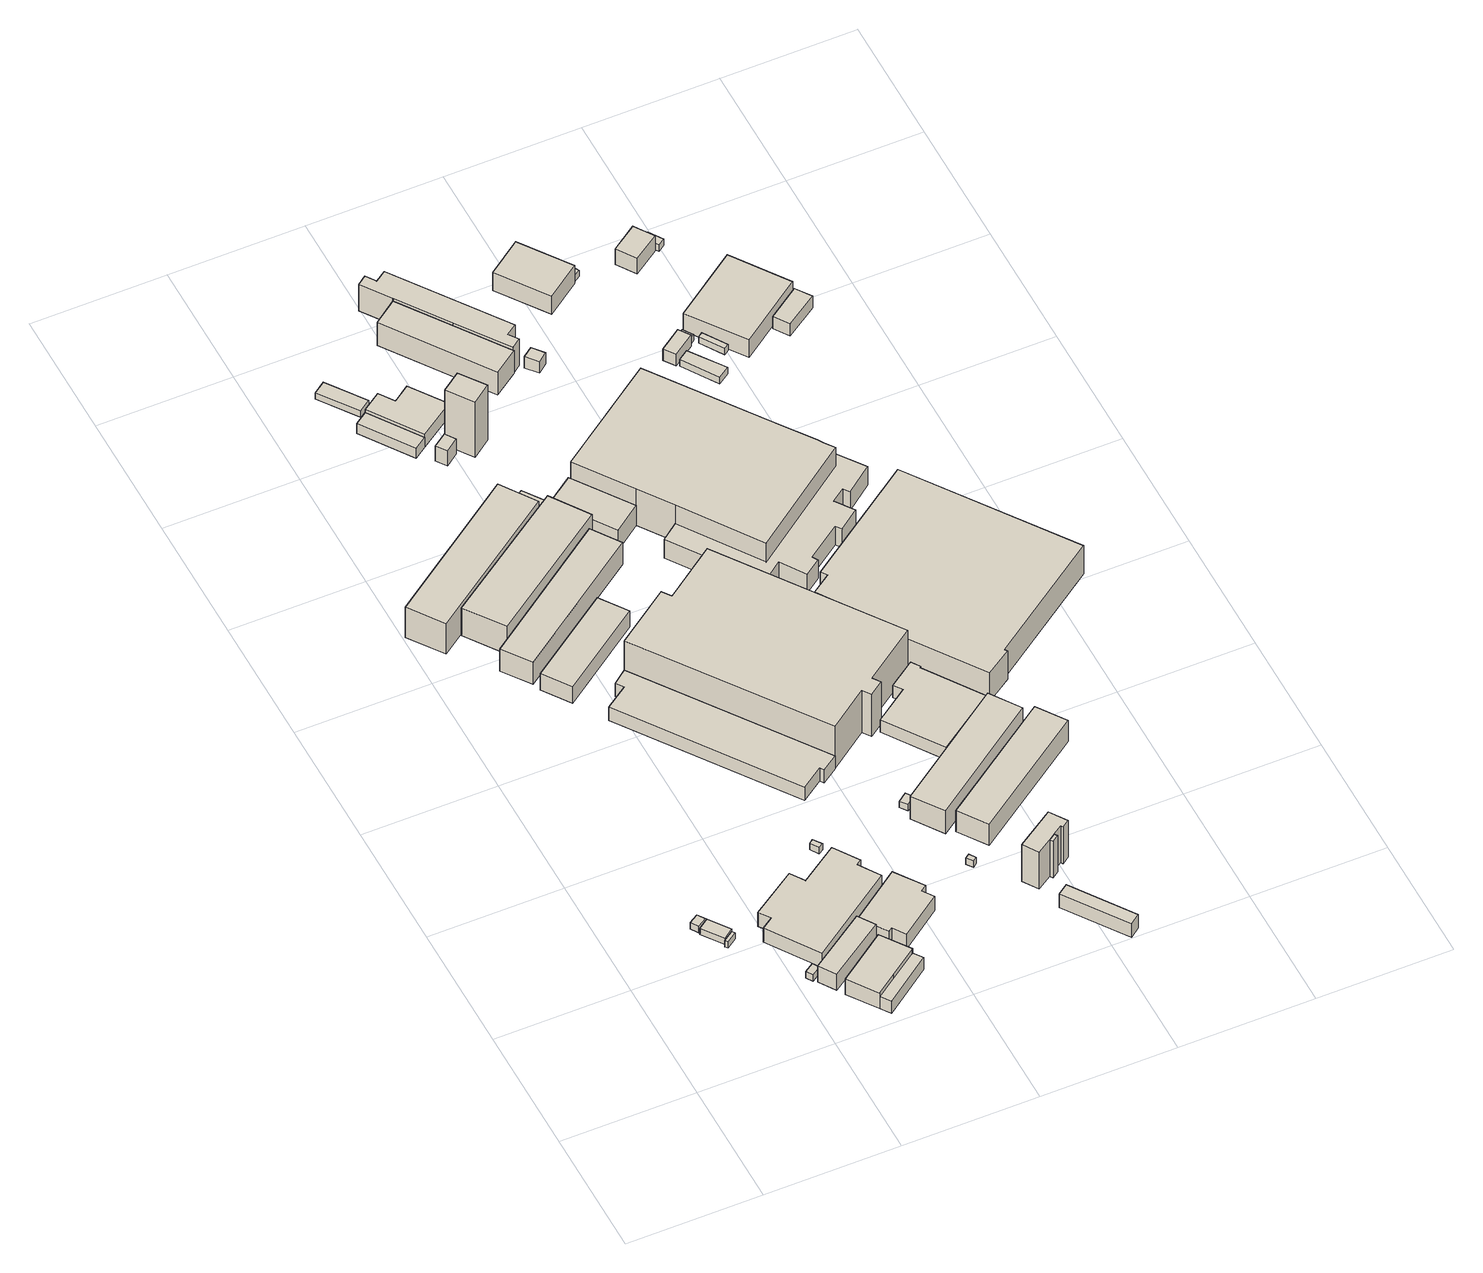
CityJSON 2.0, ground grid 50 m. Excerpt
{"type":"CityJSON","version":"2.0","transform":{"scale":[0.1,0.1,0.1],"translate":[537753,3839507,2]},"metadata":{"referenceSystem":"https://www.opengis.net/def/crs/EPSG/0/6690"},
"CityObjects":{
"building1":{"type":"Building","attributes":{"計測周辺長":14.99,"1/2500図郭":34,"区名":"西淀川区","町丁目名称":"中島２丁目","街区番号":10,"class":"3001","usage":"441","measuredHeight":3.1,"storeysAboveGround":1,"BuildingDetailAttribute.buildingRoofEdgeArea":13.86,"BuildingDetailAttribute.buildingStructureType":"610","BuildingDetailAttribute.buildingStructureOrgType":"2","BuildingDetailAttribute.detailedUsage":"1424","BuildingDetailAttribute.specifiedBuildingCoverageRate":0.6,"BuildingDetailAttribute.surveyYear":2017,"BuildingHighTideRiskAttribute.description":"1","BuildingHighTideRiskAttribute.rank":"2","BuildingHighTideRiskAttribute.depth":2.71,"BuildingIDAttribute.prefecture":"27","BuildingIDAttribute.city":"27113"},"geometry":[{"type":"Solid","lod":"1","boundaries":[[[[0,1,2,3]],[[2,4,5,3]],[[1,6,4,2]],[[0,7,6,1]],[[3,5,7,0]],[[4,6,7,5]]]]}]},
"building2":{"type":"Building","attributes":{"計測周辺長":27.99,"1/2500図郭":34,"区名":"西淀川区","町丁目名称":"中島２丁目","街区番号":10,"class":"3001","usage":"454","storeysAboveGround":1,"BuildingDetailAttribute.buildingRoofEdgeArea":43.49,"BuildingDetailAttribute.buildingStructureType":"610","BuildingDetailAttribute.buildingStructureOrgType":"2","BuildingDetailAttribute.detailedUsage":"1930","BuildingDetailAttribute.specifiedBuildingCoverageRate":0.6,"BuildingDetailAttribute.surveyYear":2017,"BuildingHighTideRiskAttribute.description":"1","BuildingHighTideRiskAttribute.rank":"2","BuildingHighTideRiskAttribute.depth":2.6,"BuildingIDAttribute.prefecture":"27","BuildingIDAttribute.city":"27113"},"geometry":[{"type":"Solid","lod":"1","boundaries":[[[[8,9,10,11]],[[10,12,13,11]],[[9,14,12,10]],[[8,15,14,9]],[[11,13,15,8]],[[12,14,15,13]]]]}]},
"building3":{"type":"Building","attributes":{"class":"3001","BuildingDetailAttribute.specifiedBuildingCoverageRate":0.6,"BuildingDetailAttribute.surveyYear":2017,"BuildingHighTideRiskAttribute.description":"1","BuildingHighTideRiskAttribute.rank":"2","BuildingHighTideRiskAttribute.depth":2.68,"BuildingIDAttribute.prefecture":"27","BuildingIDAttribute.city":"27113"},"geometry":[{"type":"Solid","lod":"1","boundaries":[[[[16,17,18,19]],[[18,20,21,19]],[[17,22,20,18]],[[16,23,22,17]],[[19,21,23,16]],[[20,22,23,21]]]]}]},
"building4":{"type":"Building","attributes":{"class":"3001","BuildingDetailAttribute.specifiedBuildingCoverageRate":0.6,"BuildingDetailAttribute.surveyYear":2017,"BuildingHighTideRiskAttribute.description":"1","BuildingHighTideRiskAttribute.rank":"2","BuildingHighTideRiskAttribute.depth":2.71,"BuildingIDAttribute.prefecture":"27","BuildingIDAttribute.city":"27113"},"geometry":[{"type":"Solid","lod":"1","boundaries":[[[[24,25,26,27]],[[26,28,29,27]],[[25,30,28,26]],[[24,31,30,25]],[[27,29,31,24]],[[28,30,31,29]]]]}]},
"building5":{"type":"Building","attributes":{"計測周辺長":65.79,"1/2500図郭":34,"区名":"西淀川区","町丁目名称":"中島２丁目","街区番号":10,"class":"3001","usage":"441","measuredHeight":7.7,"storeysAboveGround":1,"BuildingDetailAttribute.buildingRoofEdgeArea":187.7,"BuildingDetailAttribute.buildingStructureType":"610","BuildingDetailAttribute.buildingStructureOrgType":"2","BuildingDetailAttribute.detailedUsage":"1424","BuildingDetailAttribute.specifiedBuildingCoverageRate":0.6,"BuildingDetailAttribute.surveyYear":2017,"BuildingHighTideRiskAttribute.description":"1","BuildingHighTideRiskAttribute.rank":"2","BuildingHighTideRiskAttribute.depth":2.74,"BuildingIDAttribute.prefecture":"27","BuildingIDAttribute.city":"27113"},"geometry":[{"type":"Solid","lod":"1","boundaries":[[[[32,33,34,35]],[[34,36,37,35]],[[33,38,36,34]],[[32,39,38,33]],[[35,37,39,32]],[[36,38,39,37]]]]}]},
"building6":{"type":"Building","attributes":{"class":"3001","measuredHeight":7.4,"BuildingDetailAttribute.specifiedBuildingCoverageRate":0.6,"BuildingDetailAttribute.surveyYear":2017,"BuildingHighTideRiskAttribute.description":"1","BuildingHighTideRiskAttribute.rank":"2","BuildingHighTideRiskAttribute.depth":2.83,"BuildingIDAttribute.prefecture":"27","BuildingIDAttribute.city":"27113"},"geometry":[{"type":"Solid","lod":"1","boundaries":[[[[40,41,42,43,44,45,46]],[[45,47,48,46]],[[44,49,47,45]],[[43,50,49,44]],[[42,51,50,43]],[[41,52,51,42]],[[40,53,52,41]],[[46,48,53,40]],[[47,49,50,51,52,53,48]]]]}]},
"building7":{"type":"Building","attributes":{"class":"3003","measuredHeight":5.8,"BuildingDetailAttribute.specifiedBuildingCoverageRate":0.6,"BuildingDetailAttribute.surveyYear":2017,"BuildingHighTideRiskAttribute.description":"1","BuildingHighTideRiskAttribute.rank":"2","BuildingHighTideRiskAttribute.depth":2.85,"BuildingIDAttribute.prefecture":"27","BuildingIDAttribute.city":"27113"},"geometry":[{"type":"Solid","lod":"1","boundaries":[[[[54,55,56,57,58]],[[57,59,60,58]],[[56,61,59,57]],[[55,62,61,56]],[[54,63,62,55]],[[58,60,63,54]],[[59,61,62,63,60]]]]}]},
"building8":{"type":"Building","attributes":{"計測周辺長":137.87,"1/2500図郭":34,"区名":"西淀川区","町丁目名称":"中島２丁目","街区番号":10,"class":"3001","usage":"441","measuredHeight":6.8,"storeysAboveGround":2,"BuildingDetailAttribute.buildingRoofEdgeArea":977.66,"BuildingDetailAttribute.buildingStructureType":"610","BuildingDetailAttribute.buildingStructureOrgType":"2","BuildingDetailAttribute.detailedUsage":"1520","BuildingDetailAttribute.specifiedBuildingCoverageRate":0.6,"BuildingDetailAttribute.surveyYear":2017,"BuildingHighTideRiskAttribute.description":"1","BuildingHighTideRiskAttribute.rank":"2","BuildingHighTideRiskAttribute.depth":2.89,"BuildingIDAttribute.prefecture":"27","BuildingIDAttribute.city":"27113"},"geometry":[{"type":"Solid","lod":"1","boundaries":[[[[64,65,66,67,68,69,70,71,72,73]],[[72,74,75,73]],[[71,76,74,72]],[[70,77,76,71]],[[69,78,77,70]],[[68,79,78,69]],[[67,80,79,68]],[[66,81,80,67]],[[65,82,81,66]],[[64,83,82,65]],[[73,75,83,64]],[[74,76,77,78,79,80,81,82,83,75]]]]}]},
"building9":{"type":"Building","attributes":{"計測周辺長":154.86,"1/2500図郭":34,"区名":"西淀川区","町丁目名称":"中島２丁目","街区番号":9,"class":"3001","usage":"441","measuredHeight":14.7,"storeysAboveGround":1,"BuildingDetailAttribute.buildingRoofEdgeArea":953.41,"BuildingDetailAttribute.buildingStructureType":"610","BuildingDetailAttribute.buildingStructureOrgType":"2","BuildingDetailAttribute.detailedUsage":"1520","BuildingDetailAttribute.specifiedBuildingCoverageRate":0.6,"BuildingDetailAttribute.surveyYear":2017,"BuildingHighTideRiskAttribute.description":"1","BuildingHighTideRiskAttribute.rank":"2","BuildingHighTideRiskAttribute.depth":2.5,"BuildingIDAttribute.prefecture":"27","BuildingIDAttribute.city":"27113"},"geometry":[{"type":"Solid","lod":"1","boundaries":[[[[84,85,86,87]],[[86,88,89,87]],[[85,90,88,86]],[[84,91,90,85]],[[87,89,91,84]],[[88,90,91,89]]]]}]},
"building10":{"type":"Building","attributes":{"計測周辺長":74.58,"1/2500図郭":34,"区名":"西淀川区","町丁目名称":"中島２丁目","街区番号":10,"class":"3001","usage":"441","measuredHeight":7,"storeysAboveGround":1,"BuildingDetailAttribute.buildingRoofEdgeArea":325.75,"BuildingDetailAttribute.buildingStructureType":"610","BuildingDetailAttribute.buildingStructureOrgType":"2","BuildingDetailAttribute.detailedUsage":"1424","BuildingDetailAttribute.specifiedBuildingCoverageRate":0.6,"BuildingDetailAttribute.surveyYear":2017,"BuildingHighTideRiskAttribute.description":"1","BuildingHighTideRiskAttribute.rank":"2","BuildingHighTideRiskAttribute.depth":2.91,"BuildingIDAttribute.prefecture":"27","BuildingIDAttribute.city":"27113"},"geometry":[{"type":"Solid","lod":"1","boundaries":[[[[92,93,94,95,96,97,98,99]],[[98,100,101,99]],[[97,102,100,98]],[[96,103,102,97]],[[95,104,103,96]],[[94,105,104,95]],[[93,106,105,94]],[[92,107,106,93]],[[99,101,107,92]],[[100,102,103,104,105,106,107,101]]]]}]},
"building11":{"type":"Building","attributes":{"class":"3001","BuildingDetailAttribute.specifiedBuildingCoverageRate":0.6,"BuildingDetailAttribute.surveyYear":2017,"BuildingHighTideRiskAttribute.description":"1","BuildingHighTideRiskAttribute.rank":"3","BuildingHighTideRiskAttribute.depth":3.01,"BuildingIDAttribute.prefecture":"27","BuildingIDAttribute.city":"27113"},"geometry":[{"type":"Solid","lod":"1","boundaries":[[[[108,109,110,111]],[[110,112,113,111]],[[109,114,112,110]],[[108,115,114,109]],[[111,113,115,108]],[[112,114,115,113]]]]}]},
"building12":{"type":"Building","attributes":{"計測周辺長":101.01,"1/2500図郭":34,"区名":"西淀川区","町丁目名称":"中島２丁目","街区番号":9,"class":"3001","usage":"401","measuredHeight":7.9,"storeysAboveGround":2,"BuildingDetailAttribute.buildingRoofEdgeArea":464.46,"BuildingDetailAttribute.buildingStructureType":"610","BuildingDetailAttribute.buildingStructureOrgType":"2","BuildingDetailAttribute.detailedUsage":"1310","BuildingDetailAttribute.specifiedBuildingCoverageRate":0.6,"BuildingDetailAttribute.surveyYear":2017,"BuildingHighTideRiskAttribute.description":"1","BuildingHighTideRiskAttribute.rank":"2","BuildingHighTideRiskAttribute.depth":2.48,"BuildingIDAttribute.prefecture":"27","BuildingIDAttribute.city":"27113"},"geometry":[{"type":"Solid","lod":"1","boundaries":[[[[116,117,118,119]],[[118,120,121,119]],[[117,122,120,118]],[[116,123,122,117]],[[119,121,123,116]],[[120,122,123,121]]]]}]},
"building13":{"type":"Building","attributes":{"計測周辺長":145.79,"1/2500図郭":34,"区名":"西淀川区","町丁目名称":"中島２丁目","街区番号":9,"class":"3001","usage":"441","measuredHeight":10.7,"storeysAboveGround":1,"BuildingDetailAttribute.buildingRoofEdgeArea":749.16,"BuildingDetailAttribute.buildingStructureType":"610","BuildingDetailAttribute.buildingStructureOrgType":"2","BuildingDetailAttribute.detailedUsage":"1520","BuildingDetailAttribute.specifiedBuildingCoverageRate":0.6,"BuildingDetailAttribute.surveyYear":2017,"BuildingHighTideRiskAttribute.description":"1","BuildingHighTideRiskAttribute.rank":"2","BuildingHighTideRiskAttribute.depth":2.63,"BuildingIDAttribute.prefecture":"27","BuildingIDAttribute.city":"27113"},"geometry":[{"type":"Solid","lod":"1","boundaries":[[[[124,125,126,127]],[[126,128,129,127]],[[125,130,128,126]],[[124,131,130,125]],[[127,129,131,124]],[[128,130,131,129]]]]}]},
"building14":{"type":"Building","attributes":{"計測周辺長":147.49,"1/2500図郭":34,"区名":"西淀川区","町丁目名称":"中島２丁目","街区番号":9,"class":"3001","usage":"431","measuredHeight":13.5,"storeysAboveGround":1,"BuildingDetailAttribute.buildingRoofEdgeArea":964.25,"BuildingDetailAttribute.buildingStructureType":"610","BuildingDetailAttribute.buildingStructureOrgType":"2","BuildingDetailAttribute.detailedUsage":"1720","BuildingDetailAttribute.specifiedBuildingCoverageRate":0.6,"BuildingDetailAttribute.surveyYear":2017,"BuildingHighTideRiskAttribute.description":"1","BuildingHighTideRiskAttribute.rank":"2","BuildingHighTideRiskAttribute.depth":2.49,"BuildingIDAttribute.prefecture":"27","BuildingIDAttribute.city":"27113"},"geometry":[{"type":"Solid","lod":"1","boundaries":[[[[132,133,134,135]],[[134,136,137,135]],[[133,138,136,134]],[[132,139,138,133]],[[135,137,139,132]],[[136,138,139,137]]]]}]},
"building15":{"type":"Building","attributes":{"計測周辺長":190.75,"1/2500図郭":34,"区名":"西淀川区","町丁目名称":"中島２丁目","街区番号":9,"class":"3003","usage":"431","measuredHeight":6.4,"storeysAboveGround":1,"BuildingDetailAttribute.buildingRoofEdgeArea":1275.31,"BuildingDetailAttribute.buildingStructureType":"610","BuildingDetailAttribute.buildingStructureOrgType":"2","BuildingDetailAttribute.detailedUsage":"1720","BuildingDetailAttribute.specifiedBuildingCoverageRate":0.6,"BuildingDetailAttribute.surveyYear":2017,"BuildingHighTideRiskAttribute.description":"1","BuildingHighTideRiskAttribute.rank":"2","BuildingHighTideRiskAttribute.depth":2.99,"BuildingIDAttribute.prefecture":"27","BuildingIDAttribute.city":"27113"},"geometry":[{"type":"Solid","lod":"1","boundaries":[[[[140,141,142,143,144,145,146,147]],[[146,148,149,147]],[[145,150,148,146]],[[144,151,150,145]],[[143,152,151,144]],[[142,153,152,143]],[[141,154,153,142]],[[140,155,154,141]],[[147,149,155,140]],[[148,150,151,152,153,154,155,149]]]]}]},
"building16":{"type":"Building","attributes":{"計測周辺長":55.69,"1/2500図郭":34,"区名":"西淀川区","町丁目名称":"中島２丁目","街区番号":9,"class":"3001","usage":"431","storeysAboveGround":1,"BuildingDetailAttribute.buildingRoofEdgeArea":187.5,"BuildingDetailAttribute.buildingStructureType":"610","BuildingDetailAttribute.buildingStructureOrgType":"2","BuildingDetailAttribute.detailedUsage":"1740","BuildingDetailAttribute.specifiedBuildingCoverageRate":0.6,"BuildingDetailAttribute.surveyYear":2017,"BuildingHighTideRiskAttribute.description":"1","BuildingHighTideRiskAttribute.rank":"2","BuildingHighTideRiskAttribute.depth":2.09,"BuildingIDAttribute.prefecture":"27","BuildingIDAttribute.city":"27113"},"geometry":[{"type":"Solid","lod":"1","boundaries":[[[[156,157,158,159]],[[158,160,161,159]],[[157,162,160,158]],[[156,163,162,157]],[[159,161,163,156]],[[160,162,163,161]]]]}]},
"building17":{"type":"Building","attributes":{"計測周辺長":57.49,"1/2500図郭":34,"区名":"西淀川区","町丁目名称":"中島２丁目","街区番号":9,"class":"3001","usage":"431","measuredHeight":4.8,"storeysAboveGround":1,"BuildingDetailAttribute.buildingRoofEdgeArea":121.76,"BuildingDetailAttribute.buildingStructureType":"610","BuildingDetailAttribute.buildingStructureOrgType":"2","BuildingDetailAttribute.detailedUsage":"1740","BuildingDetailAttribute.specifiedBuildingCoverageRate":0.6,"BuildingDetailAttribute.surveyYear":2017,"BuildingHighTideRiskAttribute.description":"1","BuildingHighTideRiskAttribute.rank":"2","BuildingHighTideRiskAttribute.depth":2.15,"BuildingIDAttribute.prefecture":"27","BuildingIDAttribute.city":"27113"},"geometry":[{"type":"Solid","lod":"1","boundaries":[[[[164,165,166,167]],[[166,168,169,167]],[[165,170,168,166]],[[164,171,170,165]],[[167,169,171,164]],[[168,170,171,169]]]]}]},
"building18":{"type":"Building","attributes":{"計測周辺長":21.22,"1/2500図郭":34,"区名":"西淀川区","町丁目名称":"中島２丁目","街区番号":9,"class":"3001","usage":"441","measuredHeight":7.3,"storeysAboveGround":1,"BuildingDetailAttribute.buildingRoofEdgeArea":27.5,"BuildingDetailAttribute.buildingStructureType":"610","BuildingDetailAttribute.buildingStructureOrgType":"2","BuildingDetailAttribute.detailedUsage":"1520","BuildingDetailAttribute.specifiedBuildingCoverageRate":0.6,"BuildingDetailAttribute.surveyYear":2017,"BuildingHighTideRiskAttribute.description":"1","BuildingHighTideRiskAttribute.rank":"2","BuildingHighTideRiskAttribute.depth":2.09,"BuildingIDAttribute.prefecture":"27","BuildingIDAttribute.city":"27113"},"geometry":[{"type":"Solid","lod":"1","boundaries":[[[[172,173,174,175]],[[174,176,177,175]],[[173,178,176,174]],[[172,179,178,173]],[[175,177,179,172]],[[176,178,179,177]]]]}]},
"building19":{"type":"Building","attributes":{"計測周辺長":76.34,"1/2500図郭":34,"区名":"西淀川区","町丁目名称":"中島２丁目","街区番号":9,"class":"3001","usage":"441","measuredHeight":6.2,"storeysAboveGround":2,"BuildingDetailAttribute.buildingRoofEdgeArea":302.31,"BuildingDetailAttribute.buildingStructureType":"610","BuildingDetailAttribute.buildingStructureOrgType":"2","BuildingDetailAttribute.detailedUsage":"1520","BuildingDetailAttribute.specifiedBuildingCoverageRate":0.6,"BuildingDetailAttribute.surveyYear":2017,"BuildingHighTideRiskAttribute.description":"1","BuildingHighTideRiskAttribute.rank":"2","BuildingHighTideRiskAttribute.depth":1.97,"BuildingIDAttribute.prefecture":"27","BuildingIDAttribute.city":"27113"},"geometry":[{"type":"Solid","lod":"1","boundaries":[[[[167,180,181,182,183,164]],[[183,184,185,164]],[[182,186,184,183]],[[181,187,186,182]],[[180,188,187,181]],[[167,189,188,180]],[[164,185,189,167]],[[184,186,187,188,189,185]]]]}]},
"building20":{"type":"Building","attributes":{"計測周辺長":29.76,"1/2500図郭":34,"区名":"西淀川区","町丁目名称":"中島２丁目","街区番号":9,"class":"3001","usage":"441","measuredHeight":3.6,"storeysAboveGround":1,"BuildingDetailAttribute.buildingRoofEdgeArea":44.84,"BuildingDetailAttribute.buildingStructureType":"610","BuildingDetailAttribute.buildingStructureOrgType":"2","BuildingDetailAttribute.detailedUsage":"1520","BuildingDetailAttribute.specifiedBuildingCoverageRate":0.6,"BuildingDetailAttribute.surveyYear":2017,"BuildingHighTideRiskAttribute.description":"1","BuildingHighTideRiskAttribute.rank":"2","BuildingHighTideRiskAttribute.depth":2.22,"BuildingIDAttribute.prefecture":"27","BuildingIDAttribute.city":"27113"},"geometry":[{"type":"Solid","lod":"1","boundaries":[[[[190,191,192,193]],[[192,194,195,193]],[[191,196,194,192]],[[190,197,196,191]],[[193,195,197,190]],[[194,196,197,195]]]]}]},
"building21":{"type":"Building","attributes":{"class":"3001","BuildingDetailAttribute.specifiedBuildingCoverageRate":0.6,"BuildingDetailAttribute.surveyYear":2017,"BuildingHighTideRiskAttribute.description":"1","BuildingHighTideRiskAttribute.rank":"3","BuildingHighTideRiskAttribute.depth":3.12,"BuildingIDAttribute.prefecture":"27","BuildingIDAttribute.city":"27113"},"geometry":[{"type":"Solid","lod":"1","boundaries":[[[[198,199,200,201]],[[200,202,203,201]],[[199,204,202,200]],[[198,205,204,199]],[[201,203,205,198]],[[202,204,205,203]]]]}]},
"building22":{"type":"Building","attributes":{"class":"3001","BuildingDetailAttribute.specifiedBuildingCoverageRate":0.6,"BuildingDetailAttribute.surveyYear":2017,"BuildingHighTideRiskAttribute.description":"1","BuildingHighTideRiskAttribute.rank":"2","BuildingHighTideRiskAttribute.depth":2.85,"BuildingIDAttribute.prefecture":"27","BuildingIDAttribute.city":"27113"},"geometry":[{"type":"Solid","lod":"1","boundaries":[[[[206,207,208,209]],[[208,210,211,209]],[[207,212,210,208]],[[206,213,212,207]],[[209,211,213,206]],[[210,212,213,211]]]]}]},
"building23":{"type":"Building","attributes":{"計測周辺長":39.82,"1/2500図郭":34,"区名":"西淀川区","町丁目名称":"中島２丁目","街区番号":9,"class":"3001","usage":"441","measuredHeight":26.7,"storeysAboveGround":3,"BuildingDetailAttribute.buildingRoofEdgeArea":97.25,"BuildingDetailAttribute.buildingStructureType":"603","BuildingDetailAttribute.buildingStructureOrgType":"3","BuildingDetailAttribute.detailedUsage":"1520","BuildingDetailAttribute.specifiedBuildingCoverageRate":0.6,"BuildingDetailAttribute.surveyYear":2017,"BuildingHighTideRiskAttribute.description":"1","BuildingHighTideRiskAttribute.rank":"2","BuildingHighTideRiskAttribute.depth":1.82,"BuildingIDAttribute.prefecture":"27","BuildingIDAttribute.city":"27113"},"geometry":[{"type":"Solid","lod":"1","boundaries":[[[[214,215,216,217]],[[216,218,219,217]],[[215,220,218,216]],[[214,221,220,215]],[[217,219,221,214]],[[218,220,221,219]]]]}]},
"building24":{"type":"Building","attributes":{"計測周辺長":261.86,"1/2500図郭":34,"区名":"西淀川区","町丁目名称":"中島２丁目","街区番号":9,"class":"3002","usage":"431","measuredHeight":20.3,"storeysAboveGround":4,"BuildingDetailAttribute.buildingRoofEdgeArea":3759.02,"BuildingDetailAttribute.buildingStructureType":"603","BuildingDetailAttribute.buildingStructureOrgType":"3","BuildingDetailAttribute.detailedUsage":"1720","BuildingDetailAttribute.specifiedBuildingCoverageRate":0.6,"BuildingDetailAttribute.surveyYear":2017,"BuildingHighTideRiskAttribute.description":"1","BuildingHighTideRiskAttribute.rank":"2","BuildingHighTideRiskAttribute.depth":2.8,"BuildingIDAttribute.prefecture":"27","BuildingIDAttribute.city":"27113"},"geometry":[{"type":"Solid","lod":"1","boundaries":[[[[222,223,224,225,226,227,228,229,230,231]],[[230,232,233,231]],[[229,234,232,230]],[[228,235,234,229]],[[227,236,235,228]],[[226,237,236,227]],[[225,238,237,226]],[[224,239,238,225]],[[223,240,239,224]],[[222,241,240,223]],[[231,233,241,222]],[[232,234,235,236,237,238,239,240,241,233]]]]}]},
"building25":{"type":"Building","attributes":{"計測周辺長":75.81,"1/2500図郭":34,"区名":"西淀川区","町丁目名称":"中島２丁目","街区番号":9,"class":"3001","usage":"441","measuredHeight":9.7,"storeysAboveGround":1,"BuildingDetailAttribute.buildingRoofEdgeArea":318.84,"BuildingDetailAttribute.buildingStructureType":"610","BuildingDetailAttribute.buildingStructureOrgType":"2","BuildingDetailAttribute.detailedUsage":"1510","BuildingDetailAttribute.specifiedBuildingCoverageRate":0.6,"BuildingDetailAttribute.surveyYear":2017,"BuildingHighTideRiskAttribute.description":"1","BuildingHighTideRiskAttribute.rank":"2","BuildingHighTideRiskAttribute.depth":2.06,"BuildingIDAttribute.prefecture":"27","BuildingIDAttribute.city":"27113"},"geometry":[{"type":"Solid","lod":"1","boundaries":[[[[242,243,244,245,246]],[[245,247,248,246]],[[244,249,247,245]],[[243,250,249,244]],[[242,251,250,243]],[[246,248,251,242]],[[247,249,250,251,248]]]]}]},
"building26":{"type":"Building","attributes":{"計測周辺長":63.6,"1/2500図郭":34,"区名":"西淀川区","町丁目名称":"中島２丁目","街区番号":9,"class":"3003","usage":"401","measuredHeight":6.7,"storeysAboveGround":2,"BuildingDetailAttribute.buildingRoofEdgeArea":128.5,"BuildingDetailAttribute.buildingStructureType":"610","BuildingDetailAttribute.buildingStructureOrgType":"2","BuildingDetailAttribute.detailedUsage":"1310","BuildingDetailAttribute.specifiedBuildingCoverageRate":0.6,"BuildingDetailAttribute.surveyYear":2017,"BuildingHighTideRiskAttribute.description":"1","BuildingHighTideRiskAttribute.rank":"3","BuildingHighTideRiskAttribute.depth":3.05,"BuildingIDAttribute.prefecture":"27","BuildingIDAttribute.city":"27113"},"geometry":[{"type":"Solid","lod":"1","boundaries":[[[[252,253,254,255]],[[254,256,257,255]],[[253,258,256,254]],[[252,259,258,253]],[[255,257,259,252]],[[256,258,259,257]]]]}]},
"building27":{"type":"Building","attributes":{"計測周辺長":53.67,"1/2500図郭":34,"区名":"西淀川区","町丁目名称":"中島２丁目","街区番号":9,"class":"3002","usage":"401","measuredHeight":17.8,"storeysAboveGround":2,"BuildingDetailAttribute.buildingRoofEdgeArea":131.14,"BuildingDetailAttribute.buildingStructureType":"610","BuildingDetailAttribute.buildingStructureOrgType":"2","BuildingDetailAttribute.detailedUsage":"1310","BuildingDetailAttribute.specifiedBuildingCoverageRate":0.6,"BuildingDetailAttribute.surveyYear":2017,"BuildingHighTideRiskAttribute.description":"1","BuildingHighTideRiskAttribute.rank":"2","BuildingHighTideRiskAttribute.depth":2.96,"BuildingIDAttribute.prefecture":"27","BuildingIDAttribute.city":"27113"},"geometry":[{"type":"Solid","lod":"1","boundaries":[[[[260,261,262,263,264,265,266,267]],[[266,268,269,267]],[[265,270,268,266]],[[264,271,270,265]],[[263,272,271,264]],[[262,273,272,263]],[[261,274,273,262]],[[260,275,274,261]],[[267,269,275,260]],[[268,270,271,272,273,274,275,269]]]]}]},
"building28":{"type":"Building","attributes":{"class":"3003","measuredHeight":17.6,"BuildingDetailAttribute.specifiedBuildingCoverageRate":0.6,"BuildingDetailAttribute.surveyYear":2017,"BuildingHighTideRiskAttribute.description":"1","BuildingHighTideRiskAttribute.rank":"3","BuildingHighTideRiskAttribute.depth":3.19,"BuildingIDAttribute.prefecture":"27","BuildingIDAttribute.city":"27113"},"geometry":[{"type":"Solid","lod":"1","boundaries":[[[[276,277,278,279]],[[278,275,269,279]],[[277,280,275,278]],[[276,281,280,277]],[[279,269,281,276]],[[275,280,281,269]]]]}]},
"building29":{"type":"Building","attributes":{"class":"3003","measuredHeight":11,"BuildingDetailAttribute.specifiedBuildingCoverageRate":0.6,"BuildingDetailAttribute.surveyYear":2017,"BuildingHighTideRiskAttribute.description":"1","BuildingHighTideRiskAttribute.rank":"2","BuildingHighTideRiskAttribute.depth":1.28,"BuildingIDAttribute.prefecture":"27","BuildingIDAttribute.city":"27113"},"geometry":[{"type":"Solid","lod":"1","boundaries":[[[[282,283,284,285,286,287,288]],[[287,289,290,288]],[[286,291,289,287]],[[285,292,291,286]],[[284,293,292,285]],[[283,294,293,284]],[[282,295,294,283]],[[288,290,295,282]],[[289,291,292,293,294,295,290]]]]}]},
"building30":{"type":"Building","attributes":{"class":"3003","measuredHeight":10.8,"BuildingDetailAttribute.specifiedBuildingCoverageRate":0.6,"BuildingDetailAttribute.surveyYear":2017,"BuildingHighTideRiskAttribute.description":"1","BuildingHighTideRiskAttribute.rank":"2","BuildingHighTideRiskAttribute.depth":1.23,"BuildingIDAttribute.prefecture":"27","BuildingIDAttribute.city":"27113"},"geometry":[{"type":"Solid","lod":"1","boundaries":[[[[296,297,298]],[[297,295,290,298]],[[296,299,295,297]],[[298,290,299,296]],[[295,299,290]]]]}]},
"building31":{"type":"Building","attributes":{"計測周辺長":130.79,"1/2500図郭":34,"区名":"西淀川区","町丁目名称":"中島２丁目","街区番号":9,"class":"3001","usage":"441","measuredHeight":11,"storeysAboveGround":1,"BuildingDetailAttribute.buildingRoofEdgeArea":693.38,"BuildingDetailAttribute.buildingStructureType":"610","BuildingDetailAttribute.buildingStructureOrgType":"2","BuildingDetailAttribute.detailedUsage":"1510","BuildingDetailAttribute.specifiedBuildingCoverageRate":0.6,"BuildingDetailAttribute.surveyYear":2017,"BuildingHighTideRiskAttribute.description":"1","BuildingHighTideRiskAttribute.rank":"2","BuildingHighTideRiskAttribute.depth":2.85,"BuildingIDAttribute.prefecture":"27","BuildingIDAttribute.city":"27113"},"geometry":[{"type":"Solid","lod":"1","boundaries":[[[[300,301,302,303]],[[302,304,305,303]],[[301,306,304,302]],[[300,307,306,301]],[[303,305,307,300]],[[304,306,307,305]]]]}]},
"building32":{"type":"Building","attributes":{"計測周辺長":133.58,"1/2500図郭":34,"区名":"西淀川区","町丁目名称":"中島２丁目","街区番号":9,"class":"3002","usage":"441","measuredHeight":12.9,"storeysAboveGround":1,"BuildingDetailAttribute.buildingRoofEdgeArea":481.06,"BuildingDetailAttribute.buildingStructureType":"603","BuildingDetailAttribute.buildingStructureOrgType":"3","BuildingDetailAttribute.detailedUsage":"1520","BuildingDetailAttribute.specifiedBuildingCoverageRate":0.6,"BuildingDetailAttribute.surveyYear":2017,"BuildingHighTideRiskAttribute.description":"1","BuildingHighTideRiskAttribute.rank":"2","BuildingHighTideRiskAttribute.depth":1.07,"BuildingIDAttribute.prefecture":"27","BuildingIDAttribute.city":"27113"},"geometry":[{"type":"Solid","lod":"1","boundaries":[[[[308,309,310,311,312,313,314,315,316,317,318]],[[317,319,320,318]],[[316,321,319,317]],[[315,322,321,316]],[[314,323,322,315]],[[313,324,323,314]],[[312,325,324,313]],[[311,326,325,312]],[[310,327,326,311]],[[309,328,327,310]],[[308,329,328,309]],[[318,320,329,308]],[[319,321,322,323,324,325,326,327,328,329,320]]]]}]},
"building33":{"type":"Building","attributes":{"計測周辺長":130.21,"1/2500図郭":34,"区名":"西淀川区","町丁目名称":"中島２丁目","街区番号":9,"class":"3001","usage":"441","measuredHeight":10.3,"storeysAboveGround":1,"BuildingDetailAttribute.buildingRoofEdgeArea":659.56,"BuildingDetailAttribute.buildingStructureType":"610","BuildingDetailAttribute.buildingStructureOrgType":"2","BuildingDetailAttribute.detailedUsage":"1510","BuildingDetailAttribute.specifiedBuildingCoverageRate":0.6,"BuildingDetailAttribute.surveyYear":2017,"BuildingHighTideRiskAttribute.description":"1","BuildingHighTideRiskAttribute.rank":"2","BuildingHighTideRiskAttribute.depth":2.42,"BuildingIDAttribute.prefecture":"27","BuildingIDAttribute.city":"27113"},"geometry":[{"type":"Solid","lod":"1","boundaries":[[[[330,331,332,333]],[[332,334,335,333]],[[331,336,334,332]],[[330,337,336,331]],[[333,335,337,330]],[[334,336,337,335]]]]}]},
"building34":{"type":"Building","attributes":{"計測周辺長":111.65,"1/2500図郭":34,"区名":"西淀川区","町丁目名称":"中島２丁目","街区番号":9,"class":"3003","usage":"431","measuredHeight":6,"storeysAboveGround":1,"BuildingDetailAttribute.buildingRoofEdgeArea":704.21,"BuildingDetailAttribute.buildingStructureType":"610","BuildingDetailAttribute.buildingStructureOrgType":"2","BuildingDetailAttribute.detailedUsage":"1720","BuildingDetailAttribute.specifiedBuildingCoverageRate":0.6,"BuildingDetailAttribute.surveyYear":2017,"BuildingHighTideRiskAttribute.description":"1","BuildingHighTideRiskAttribute.rank":"2","BuildingHighTideRiskAttribute.depth":2.67,"BuildingIDAttribute.prefecture":"27","BuildingIDAttribute.city":"27113"},"geometry":[{"type":"Solid","lod":"1","boundaries":[[[[338,339,340,341,342,343,344,345]],[[344,346,347,345]],[[343,348,346,344]],[[342,349,348,343]],[[341,350,349,342]],[[340,351,350,341]],[[339,352,351,340]],[[338,353,352,339]],[[345,347,353,338]],[[346,348,349,350,351,352,353,347]]]]}]},
"building35":{"type":"Building","attributes":{"計測周辺長":19.96,"1/2500図郭":34,"区名":"西淀川区","町丁目名称":"中島２丁目","街区番号":9,"class":"3001","usage":"441","measuredHeight":5.5,"storeysAboveGround":1,"BuildingDetailAttribute.buildingRoofEdgeArea":24.69,"BuildingDetailAttribute.buildingStructureType":"610","BuildingDetailAttribute.buildingStructureOrgType":"2","BuildingDetailAttribute.detailedUsage":"1520","BuildingDetailAttribute.specifiedBuildingCoverageRate":0.6,"BuildingDetailAttribute.surveyYear":2017,"BuildingHighTideRiskAttribute.description":"1","BuildingHighTideRiskAttribute.rank":"2","BuildingHighTideRiskAttribute.depth":1.58,"BuildingIDAttribute.prefecture":"27","BuildingIDAttribute.city":"27113"},"geometry":[{"type":"Solid","lod":"1","boundaries":[[[[354,355,356,357]],[[356,358,359,357]],[[355,360,358,356]],[[354,361,360,355]],[[357,359,361,354]],[[358,360,361,359]]]]}]},
"building36":{"type":"Building","attributes":{"計測周辺長":241.28,"1/2500図郭":34,"区名":"西淀川区","町丁目名称":"中島２丁目","街区番号":9,"class":"3002","usage":"441","measuredHeight":17.7,"storeysAboveGround":1,"BuildingDetailAttribute.buildingRoofEdgeArea":3470.34,"BuildingDetailAttribute.buildingStructureType":"610","BuildingDetailAttribute.buildingStructureOrgType":"2","BuildingDetailAttribute.detailedUsage":"1510","BuildingDetailAttribute.specifiedBuildingCoverageRate":0.6,"BuildingDetailAttribute.surveyYear":2017,"BuildingHighTideRiskAttribute.description":"1","BuildingHighTideRiskAttribute.rank":"2","BuildingHighTideRiskAttribute.depth":2.06,"BuildingIDAttribute.prefecture":"27","BuildingIDAttribute.city":"27113"},"geometry":[{"type":"Solid","lod":"1","boundaries":[[[[245,362,363,364,365,366,367,368,246]],[[368,369,370,246]],[[367,371,369,368]],[[366,372,371,367]],[[365,373,372,366]],[[364,374,373,365]],[[363,375,374,364]],[[362,376,375,363]],[[245,377,376,362]],[[246,370,377,245]],[[369,371,372,373,374,375,376,377,370]]]]}]},
"building37":{"type":"Building","attributes":{"計測周辺長":186.79,"1/2500図郭":34,"区名":"西淀川区","町丁目名称":"中島２丁目","街区番号":9,"class":"3001","usage":"441","measuredHeight":9,"storeysAboveGround":1,"BuildingDetailAttribute.buildingRoofEdgeArea":748.41,"BuildingDetailAttribute.buildingStructureType":"610","BuildingDetailAttribute.buildingStructureOrgType":"2","BuildingDetailAttribute.detailedUsage":"1510","BuildingDetailAttribute.specifiedBuildingCoverageRate":0.6,"BuildingDetailAttribute.surveyYear":2017,"BuildingHighTideRiskAttribute.description":"1","BuildingHighTideRiskAttribute.rank":"2","BuildingHighTideRiskAttribute.depth":2.23,"BuildingIDAttribute.prefecture":"27","BuildingIDAttribute.city":"27113"},"geometry":[{"type":"Solid","lod":"1","boundaries":[[[[378,379,380,381,382,383,384,385,386,387,388,389,390,391,392,393,394,395]],[[394,396,397,395]],[[393,398,396,394]],[[392,399,398,393]],[[391,400,399,392]],[[390,401,400,391]],[[389,402,401,390]],[[388,403,402,389]],[[387,404,403,388]],[[386,405,404,387]],[[385,406,405,386]],[[384,407,406,385]],[[383,408,407,384]],[[382,409,408,383]],[[381,410,409,382]],[[380,411,410,381]],[[379,412,411,380]],[[378,413,412,379]],[[395,397,413,378]],[[396,398,399,400,401,402,403,404,405,406,407,408,409,410,411,412,413,397]]]]}]},
"building38":{"type":"Building","attributes":{"計測周辺長":76.3,"1/2500図郭":34,"区名":"西淀川区","町丁目名称":"中島２丁目","街区番号":8,"class":"3001","usage":"431","measuredHeight":8.6,"storeysAboveGround":1,"BuildingDetailAttribute.buildingRoofEdgeArea":354.89,"BuildingDetailAttribute.buildingStructureType":"610","BuildingDetailAttribute.buildingStructureOrgType":"2","BuildingDetailAttribute.detailedUsage":"1720","BuildingDetailAttribute.specifiedBuildingCoverageRate":0.6,"BuildingDetailAttribute.surveyYear":2017,"BuildingHighTideRiskAttribute.description":"1","BuildingHighTideRiskAttribute.rank":"2","BuildingHighTideRiskAttribute.depth":2.6,"BuildingIDAttribute.prefecture":"27","BuildingIDAttribute.city":"27113"},"geometry":[{"type":"Solid","lod":"1","boundaries":[[[[414,415,416,417]],[[416,418,419,417]],[[415,420,418,416]],[[414,421,420,415]],[[417,419,421,414]],[[418,420,421,419]]]]}]},
"building39":{"type":"Building","attributes":{"計測周辺長":268.02,"1/2500図郭":34,"区名":"西淀川区","町丁目名称":"中島２丁目","街区番号":9,"class":"3001","usage":"441","measuredHeight":13.7,"storeysAboveGround":1,"BuildingDetailAttribute.buildingRoofEdgeArea":4342.93,"BuildingDetailAttribute.buildingStructureType":"610","BuildingDetailAttribute.buildingStructureOrgType":"2","BuildingDetailAttribute.detailedUsage":"1510","BuildingDetailAttribute.specifiedBuildingCoverageRate":0.6,"BuildingDetailAttribute.surveyYear":2017,"BuildingHighTideRiskAttribute.description":"1","BuildingHighTideRiskAttribute.rank":"2","BuildingHighTideRiskAttribute.depth":2.56,"BuildingIDAttribute.prefecture":"27","BuildingIDAttribute.city":"27113"},"geometry":[{"type":"Solid","lod":"1","boundaries":[[[[422,423,424,425,426,427,428,429,430,431]],[[430,432,433,431]],[[429,434,432,430]],[[428,435,434,429]],[[427,436,435,428]],[[426,437,436,427]],[[425,438,437,426]],[[424,439,438,425]],[[423,440,439,424]],[[422,441,440,423]],[[431,433,441,422]],[[432,434,435,436,437,438,439,440,441,433]]]]}]},
"building40":{"type":"Building","attributes":{"class":"3003","BuildingDetailAttribute.specifiedBuildingCoverageRate":0.6,"BuildingDetailAttribute.surveyYear":2017,"BuildingHighTideRiskAttribute.description":"1","BuildingHighTideRiskAttribute.rank":"2","BuildingHighTideRiskAttribute.depth":2.1,"BuildingIDAttribute.prefecture":"27","BuildingIDAttribute.city":"27113"},"geometry":[{"type":"Solid","lod":"1","boundaries":[[[[442,443,444,445]],[[444,446,447,445]],[[443,448,446,444]],[[442,449,448,443]],[[445,447,449,442]],[[446,448,449,447]]]]}]},
"building41":{"type":"Building","attributes":{"class":"3001","measuredHeight":5.5,"BuildingDetailAttribute.specifiedBuildingCoverageRate":0.6,"BuildingDetailAttribute.surveyYear":2017,"BuildingHighTideRiskAttribute.description":"1","BuildingHighTideRiskAttribute.rank":"2","BuildingHighTideRiskAttribute.depth":2.38,"BuildingIDAttribute.prefecture":"27","BuildingIDAttribute.city":"27113"},"geometry":[{"type":"Solid","lod":"1","boundaries":[[[[450,451,452,453]],[[452,454,455,453]],[[451,456,454,452]],[[450,457,456,451]],[[453,455,457,450]],[[454,456,457,455]]]]}]},
"building42":{"type":"Building","attributes":{"計測周辺長":53.31,"1/2500図郭":34,"区名":"西淀川区","町丁目名称":"中島２丁目","街区番号":8,"class":"3001","usage":"401","measuredHeight":3.2,"storeysAboveGround":1,"BuildingDetailAttribute.buildingRoofEdgeArea":108.54,"BuildingDetailAttribute.buildingStructureType":"610","BuildingDetailAttribute.buildingStructureOrgType":"2","BuildingDetailAttribute.detailedUsage":"1310","BuildingDetailAttribute.specifiedBuildingCoverageRate":0.6,"BuildingDetailAttribute.surveyYear":2017,"BuildingHighTideRiskAttribute.description":"1","BuildingHighTideRiskAttribute.rank":"2","BuildingHighTideRiskAttribute.depth":2.37,"BuildingIDAttribute.prefecture":"27","BuildingIDAttribute.city":"27113"},"geometry":[{"type":"Solid","lod":"1","boundaries":[[[[458,459,460,461]],[[460,462,463,461]],[[459,464,462,460]],[[458,465,464,459]],[[461,463,465,458]],[[462,464,465,463]]]]}]},
"building43":{"type":"Building","attributes":{"class":"3001","BuildingDetailAttribute.specifiedBuildingCoverageRate":0.6,"BuildingDetailAttribute.surveyYear":2017,"BuildingHighTideRiskAttribute.description":"1","BuildingHighTideRiskAttribute.rank":"2","BuildingHighTideRiskAttribute.depth":2.06,"BuildingIDAttribute.prefecture":"27","BuildingIDAttribute.city":"27113"},"geometry":[{"type":"Solid","lod":"1","boundaries":[[[[466,467,468,469]],[[468,470,471,469]],[[467,472,470,468]],[[466,473,472,467]],[[469,471,473,466]],[[470,472,473,471]]]]}]},
"building44":{"type":"Building","attributes":{"class":"3003","BuildingDetailAttribute.specifiedBuildingCoverageRate":0.6,"BuildingDetailAttribute.surveyYear":2017,"BuildingHighTideRiskAttribute.description":"1","BuildingHighTideRiskAttribute.rank":"2","BuildingHighTideRiskAttribute.depth":2.21,"BuildingIDAttribute.prefecture":"27","BuildingIDAttribute.city":"27113"},"geometry":[{"type":"Solid","lod":"1","boundaries":[[[[474,475,476,477]],[[476,478,479,477]],[[475,480,478,476]],[[474,481,480,475]],[[477,479,481,474]],[[478,480,481,479]]]]}]},
"building45":{"type":"Building","attributes":{"class":"3001","measuredHeight":7.6,"BuildingDetailAttribute.specifiedBuildingCoverageRate":0.6,"BuildingDetailAttribute.surveyYear":2017,"BuildingHighTideRiskAttribute.description":"1","BuildingHighTideRiskAttribute.rank":"2","BuildingHighTideRiskAttribute.depth":1.95,"BuildingIDAttribute.prefecture":"27","BuildingIDAttribute.city":"27113"},"geometry":[{"type":"Solid","lod":"1","boundaries":[[[[482,483,484,485]],[[484,486,487,485]],[[483,488,486,484]],[[482,489,488,483]],[[485,487,489,482]],[[486,488,489,487]]]]}]},
"building46":{"type":"Building","attributes":{"class":"3001","measuredHeight":8.5,"BuildingDetailAttribute.specifiedBuildingCoverageRate":0.6,"BuildingDetailAttribute.surveyYear":2017,"BuildingHighTideRiskAttribute.description":"1","BuildingHighTideRiskAttribute.rank":"2","BuildingHighTideRiskAttribute.depth":2.04,"BuildingIDAttribute.prefecture":"27","BuildingIDAttribute.city":"27113"},"geometry":[{"type":"Solid","lod":"1","boundaries":[[[[490,491,492,493]],[[492,494,495,493]],[[491,496,494,492]],[[490,497,496,491]],[[493,495,497,490]],[[494,496,497,495]]]]}]},
"building47":{"type":"Building","attributes":{"class":"3001","measuredHeight":3.1,"BuildingDetailAttribute.specifiedBuildingCoverageRate":0.6,"BuildingDetailAttribute.surveyYear":2017,"BuildingHighTideRiskAttribute.description":"1","BuildingHighTideRiskAttribute.rank":"2","BuildingHighTideRiskAttribute.depth":2.09,"BuildingIDAttribute.prefecture":"27","BuildingIDAttribute.city":"27113"},"geometry":[{"type":"Solid","lod":"1","boundaries":[[[[498,499,500,501]],[[500,502,503,501]],[[499,504,502,500]],[[498,505,504,499]],[[501,503,505,498]],[[502,504,505,503]]]]}]},
"building48":{"type":"Building","attributes":{"class":"3001","measuredHeight":5.7,"BuildingDetailAttribute.specifiedBuildingCoverageRate":0.6,"BuildingDetailAttribute.surveyYear":2017,"BuildingHighTideRiskAttribute.description":"1","BuildingHighTideRiskAttribute.rank":"2","BuildingHighTideRiskAttribute.depth":2.14,"BuildingIDAttribute.prefecture":"27","BuildingIDAttribute.city":"27113"},"geometry":[{"type":"Solid","lod":"1","boundaries":[[[[506,507,508,509]],[[508,510,511,509]],[[507,512,510,508]],[[506,513,512,507]],[[509,511,513,506]],[[510,512,513,511]]]]}]}
},
"vertices":[
[289,655,10],[324,677,10],[342,649,10],[307,627,10],[342,649,40],[307,627,40],[324,677,40],[289,655,40],
[307,619,10],[345,646,10],[400,571,10],[362,543,10],[400,571,40],[362,543,40],[345,646,40],[307,619,40],
[356,535,10],[395,562,10],[403,551,10],[364,525,10],[403,551,40],[364,525,40],[395,562,40],[356,535,40],
[536,298,9],[571,321,9],[586,297,9],[551,274,9],[586,297,39],[551,274,39],[571,321,39],[536,298,39],
[563,265,9],[774,409,9],[815,348,9],[604,204,9],[815,348,86],[604,204,86],[774,409,86],[563,265,86],
[770,126,8],[696,73,8],[695,72,8],[621,177,8],[804,308,8],[878,203,8],[876,201,8],[878,203,82],[876,201,82],[804,308,82],[621,177,82],[695,72,82],[696,73,82],[770,126,82],
[901,166,7],[722,37,7],[696,73,7],[770,126,7],[876,201,7],[770,126,65],[876,201,65],[696,73,65],[722,37,65],[901,166,65],
[481,502,6],[523,531,6],[495,573,6],[661,684,6],[696,632,6],[836,727,6],[897,636,6],[878,623,6],[930,545,6],[605,318,6],[930,545,74],[605,318,74],[878,623,74],[897,636,74],[836,727,74],[696,632,74],[661,684,74],[495,573,74],[523,531,74],[481,502,74],
[8,2219,6],[515,2579,6],[603,2452,6],[97,2095,6],[603,2452,153],[97,2095,153],[515,2579,153],[8,2219,153],
[858,320,5],[845,311,5],[777,407,5],[967,544,5],[1040,442,5],[1018,426,5],[1046,386,5],[891,274,5],[1046,386,75],[891,274,75],[1018,426,75],[1040,442,75],[967,544,75],[777,407,75],[845,311,75],[858,320,75],
[793,805,6],[809,817,6],[831,786,6],[814,774,6],[831,786,36],[814,774,36],[809,817,36],[793,805,36],
[305,1820,6],[618,2042,6],[688,1944,6],[375,1721,6],[688,1944,85],[375,1721,85],[618,2042,85],[305,1820,85],
[221,1951,7],[715,2304,7],[786,2202,7],[294,1852,7],[786,2202,114],[294,1852,114],[715,2304,114],[221,1951,114],
[176,2146,8],[643,2470,8],[739,2331,8],[275,2007,8],[739,2331,143],[275,2007,143],[643,2470,143],[176,2146,143],
[1023,1091,4],[964,1050,4],[954,1065,4],[873,1009,4],[449,1604,4],[533,1662,4],[514,1690,4],[566,1730,4],[514,1690,68],[566,1730,68],[533,1662,68],[449,1604,68],[873,1009,68],[954,1065,68],[964,1050,68],[1023,1091,68],
[239,3320,13],[338,3183,13],[294,3152,13],[195,3289,13],[294,3152,43],[195,3289,43],[338,3183,43],[239,3320,43],
[424,2941,15],[378,2909,15],[251,3092,15],[297,3124,15],[251,3092,63],[297,3124,63],[378,2909,63],[424,2941,63],
[429,2871,16],[479,2906,16],[504,2869,16],[455,2833,16],[504,2869,89],[455,2833,89],[479,2906,89],[429,2871,89],
[364,3170,15],[402,3115,15],[464,3158,15],[555,3029,15],[555,3029,78],[424,2941,78],[464,3158,78],[402,3115,78],[364,3170,78],[297,3124,78],
[577,2580,14],[612,2605,14],[673,2518,14],[640,2493,14],[673,2518,50],[640,2493,50],[612,2605,50],[577,2580,50],
[1225,526,6],[1241,538,6],[1258,514,6],[1242,503,6],[1258,514,36],[1242,503,36],[1241,538,36],[1225,526,36],
[1137,844,8],[1170,869,8],[1189,843,8],[1157,818,8],[1189,843,38],[1157,818,38],[1170,869,38],[1137,844,38],
[486,2919,18],[556,2969,18],[622,2878,18],[552,2827,18],[622,2878,285],[552,2827,285],[556,2969,285],[486,2919,285],
[566,1730,6],[768,1874,6],[792,1841,6],[986,1980,6],[1421,1371,6],[1225,1231,6],[1244,1204,6],[1192,1166,6],[1170,1196,6],[1023,1091,6],[1170,1196,210],[1023,1091,210],[1192,1166,210],[1244,1204,210],[1225,1231,210],[1421,1371,210],[986,1980,210],[792,1841,210],[768,1874,210],[566,1730,210],
[798,2259,13],[651,2468,13],[752,2539,13],[757,2534,13],[899,2333,13],[757,2534,110],[899,2333,110],[752,2539,110],[651,2468,110],[798,2259,110],
[1418,224,3],[1457,252,3],[1612,31,3],[1575,3,3],[1612,31,69],[1575,3,69],[1457,252,69],[1418,224,69],
[1449,360,4],[1395,325,4],[1358,381,4],[1499,474,4],[1541,411,4],[1513,392,4],[1509,400,4],[1474,377,4],[1509,400,182],[1474,377,182],[1513,392,182],[1541,411,182],[1499,474,182],[1358,381,182],[1395,325,182],[1449,360,182],
[1481,366,6],[1456,349,6],[1449,360,6],[1474,377,6],[1456,349,182],[1481,366,182],
[693,3291,21],[820,3112,21],[820,3113,21],[826,3104,21],[736,3041,21],[476,3409,21],[564,3472,21],[476,3409,131],[564,3472,131],[736,3041,131],[826,3104,131],[820,3113,131],[820,3112,131],[693,3291,131],
[565,3472,23],[693,3291,23],[564,3472,23],[565,3472,131],
[1147,783,8],[1572,1085,8],[1648,976,8],[1223,674,8],[1648,976,118],[1223,674,118],[1572,1085,118],[1147,783,118],
[490,3576,16],[524,3601,16],[550,3564,16],[590,3592,16],[873,3195,16],[834,3167,16],[859,3132,16],[824,3107,16],[693,3291,16],[565,3472,16],[564,3472,16],[565,3472,144],[564,3472,144],[693,3291,144],[824,3107,144],[859,3132,144],[834,3167,144],[873,3195,144],[590,3592,144],[550,3564,144],[524,3601,144],[490,3576,144],
[1257,667,9],[1687,970,9],[1759,867,9],[1329,565,9],[1759,867,112],[1329,565,112],[1687,970,112],[1257,667,112],
[1224,1171,8],[1349,1258,8],[1327,1290,8],[1424,1358,8],[1446,1326,8],[1442,1321,8],[1583,1117,8],[1366,967,8],[1583,1117,68],[1366,967,68],[1442,1321,68],[1446,1326,68],[1424,1358,68],[1327,1290,68],[1349,1258,68],[1224,1171,68],
[867,3112,19],[904,3140,19],[937,3098,19],[902,3070,19],[937,3098,74],[902,3070,74],[904,3140,74],[867,3112,74],
[1142,2808,13],[1426,2411,13],[1525,2274,13],[1537,2254,13],[1565,2217,13],[1178,1933,13],[983,2214,13],[983,2214,190],[899,2333,190],[1178,1933,190],[1565,2217,190],[1537,2254,190],[1525,2274,190],[1426,2411,190],[1142,2808,190],[757,2534,190],
[1575,2282,11],[1658,2168,11],[1557,2092,11],[1541,2114,11],[1492,2079,11],[1540,2012,11],[1463,1956,11],[1448,1976,11],[1321,1887,11],[1334,1867,11],[1274,1824,11],[1213,1914,11],[1137,1855,11],[919,2166,11],[983,2214,11],[1178,1933,11],[1565,2217,11],[1537,2254,11],[1565,2217,101],[1537,2254,101],[1178,1933,101],[983,2214,101],[919,2166,101],[1137,1855,101],[1213,1914,101],[1274,1824,101],[1334,1867,101],[1321,1887,101],[1448,1976,101],[1463,1956,101],[1540,2012,101],[1492,2079,101],[1541,2114,101],[1557,2092,101],[1658,2168,101],[1575,2282,101],
[925,3473,10],[1052,3564,10],[1181,3385,10],[1054,3294,10],[1181,3385,96],[1054,3294,96],[1052,3564,96],[925,3473,96],
[1340,1515,8],[1365,1532,8],[1245,1709,8],[1315,1757,8],[1300,1780,8],[1724,2079,8],[2125,1513,8],[1695,1211,8],[1700,1201,8],[1606,1138,8],[1700,1201,145],[1606,1138,145],[1695,1211,145],[2125,1513,145],[1724,2079,145],[1300,1780,145],[1315,1757,145],[1245,1709,145],[1365,1532,145],[1340,1515,145],
[1171,3402,13],[1196,3419,13],[1206,3403,13],[1180,3387,13],[1206,3403,43],[1180,3387,43],[1196,3419,43],[1171,3402,43],
[1292,2952,13],[1373,3009,13],[1402,2968,13],[1321,2911,13],[1402,2968,68],[1321,2911,68],[1373,3009,68],[1292,2952,68],
[1330,2906,12],[1368,2932,12],[1458,2807,12],[1415,2778,12],[1458,2807,44],[1415,2778,44],[1368,2932,44],[1330,2906,44],
[1380,3010,15],[1395,3021,15],[1420,2985,15],[1405,2975,15],[1420,2985,45],[1405,2975,45],[1395,3021,45],[1380,3010,45],
[1429,2969,15],[1447,2981,15],[1502,2897,15],[1484,2885,15],[1502,2897,45],[1484,2885,45],[1447,2981,45],[1429,2969,45],
[1333,3399,16],[1429,3464,16],[1477,3394,16],[1380,3329,16],[1477,3394,91],[1380,3329,91],[1429,3464,91],[1333,3399,91],
[1408,3040,14],[1649,3211,14],[1790,3011,14],[1550,2840,14],[1790,3011,99],[1550,2840,99],[1649,3211,99],[1408,3040,99],
[1453,3439,16],[1479,3456,16],[1512,3404,16],[1487,3388,16],[1512,3404,48],[1487,3388,48],[1479,3456,48],[1453,3439,48],
[1714,2869,12],[1676,2924,12],[1794,3006,12],[1833,2950,12],[1794,3006,70],[1833,2950,70],[1676,2924,70],[1714,2869,70]
]}
